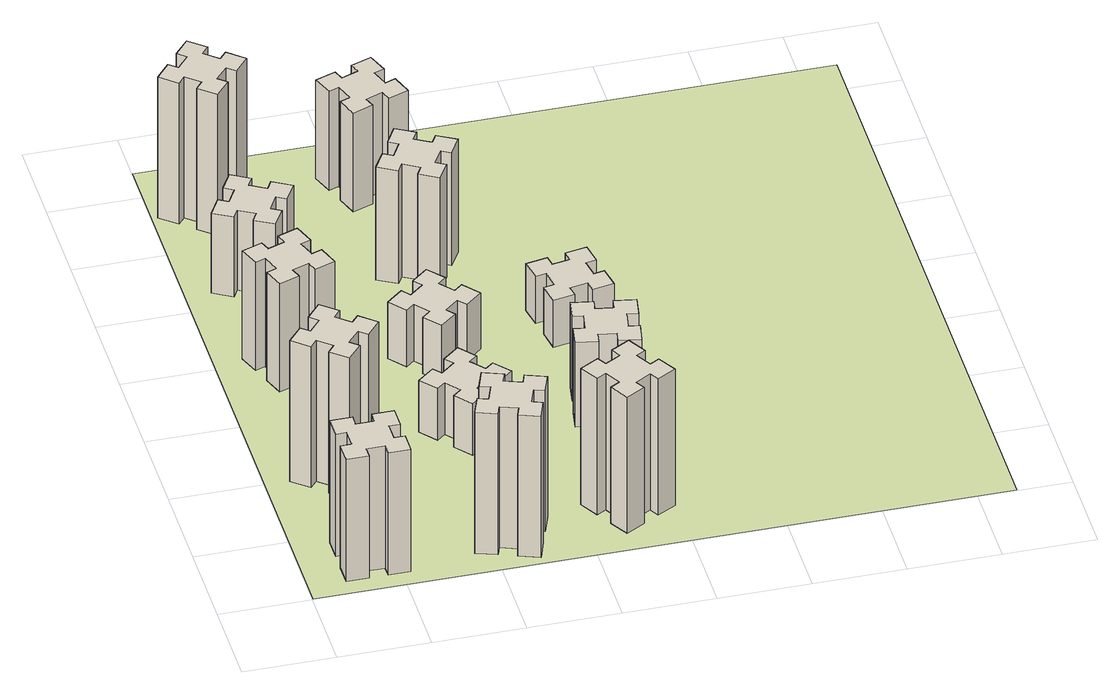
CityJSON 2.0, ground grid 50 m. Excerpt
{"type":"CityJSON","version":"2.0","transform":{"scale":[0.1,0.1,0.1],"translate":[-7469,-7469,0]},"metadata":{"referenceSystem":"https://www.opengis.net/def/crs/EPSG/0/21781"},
"CityObjects":{
"building1":{"type":"Building","attributes":{"class":"1000","function":"1000","usage":"1000","yearOfConstruction":2016,"roofType":"1000","measuredHeight":78,"storeysAboveGround":30,"storeysBelowGround":0},"geometry":[{"type":"Solid","lod":"1","boundaries":[[[[0,1,2,3,4,5,6,7,8,9,10,11,12,13,14,15,16,17,18,19]],[[17,16,20,21]],[[16,15,22,20]],[[15,14,23,22]],[[14,13,24,23]],[[13,12,25,24]],[[12,11,26,25]],[[11,10,27,26]],[[10,9,28,27]],[[9,8,29,28]],[[8,7,30,29]],[[7,6,31,30]],[[6,5,32,31]],[[5,4,33,32]],[[4,3,34,33]],[[3,2,35,34]],[[2,1,36,35]],[[1,0,37,36]],[[0,19,38,37]],[[19,18,39,38]],[[18,17,21,39]],[[24,25,26,27,28,29,30,31,32,33,34,35,36,37,38,39,21,20,22,23]]]]}]},
"building2":{"type":"Building","attributes":{"class":"1000","function":"1000","usage":"1000","yearOfConstruction":2016,"roofType":"1000","measuredHeight":90,"storeysAboveGround":30,"storeysBelowGround":0},"geometry":[{"type":"Solid","lod":"1","boundaries":[[[[40,41,42,43,44,45,46,47,48,49,50,51,52,53,54,55,56,57,58,59]],[[57,56,60,61]],[[56,55,62,60]],[[55,54,63,62]],[[54,53,64,63]],[[53,52,65,64]],[[52,51,66,65]],[[51,50,67,66]],[[50,49,68,67]],[[49,48,69,68]],[[48,47,70,69]],[[47,46,71,70]],[[46,45,72,71]],[[45,44,73,72]],[[44,43,74,73]],[[43,42,75,74]],[[42,41,76,75]],[[41,40,77,76]],[[40,59,78,77]],[[59,58,79,78]],[[58,57,61,79]],[[64,65,66,67,68,69,70,71,72,73,74,75,76,77,78,79,61,60,62,63]]]]}]},
"building3":{"type":"Building","attributes":{"class":"1000","function":"1000","usage":"1000","yearOfConstruction":2016,"roofType":"1000","measuredHeight":69,"storeysAboveGround":30,"storeysBelowGround":0},"geometry":[{"type":"Solid","lod":"1","boundaries":[[[[80,81,82,83,84,85,86,87,88,89,90,91,92,93,94,95,96,97,98,99]],[[97,96,100,101]],[[96,95,102,100]],[[95,94,103,102]],[[94,93,104,103]],[[93,92,105,104]],[[92,91,106,105]],[[91,90,107,106]],[[90,89,108,107]],[[89,88,109,108]],[[88,87,110,109]],[[87,86,111,110]],[[86,85,112,111]],[[85,84,113,112]],[[84,83,114,113]],[[83,82,115,114]],[[82,81,116,115]],[[81,80,117,116]],[[80,99,118,117]],[[99,98,119,118]],[[98,97,101,119]],[[104,105,106,107,108,109,110,111,112,113,114,115,116,117,118,119,101,100,102,103]]]]}]},
"building4":{"type":"Building","attributes":{"class":"1000","function":"1000","usage":"1000","yearOfConstruction":2016,"roofType":"1000","measuredHeight":51,"storeysAboveGround":30,"storeysBelowGround":0},"geometry":[{"type":"Solid","lod":"1","boundaries":[[[[120,121,122,123,124,125,126,127,128,129,130,131,132,133,134,135,136,137,138,139]],[[137,136,140,141]],[[136,135,142,140]],[[135,134,143,142]],[[134,133,144,143]],[[133,132,145,144]],[[132,131,146,145]],[[131,130,147,146]],[[130,129,148,147]],[[129,128,149,148]],[[128,127,150,149]],[[127,126,151,150]],[[126,125,152,151]],[[125,124,153,152]],[[124,123,154,153]],[[123,122,155,154]],[[122,121,156,155]],[[121,120,157,156]],[[120,139,158,157]],[[139,138,159,158]],[[138,137,141,159]],[[144,145,146,147,148,149,150,151,152,153,154,155,156,157,158,159,141,140,142,143]]]]}]},
"building5":{"type":"Building","attributes":{"class":"1000","function":"1000","usage":"1000","yearOfConstruction":2016,"roofType":"1000","measuredHeight":90,"storeysAboveGround":30,"storeysBelowGround":0},"geometry":[{"type":"Solid","lod":"1","boundaries":[[[[160,161,162,163,164,165,166,167,168,169,170,171,172,173,174,175,176,177,178,179]],[[177,176,180,181]],[[176,175,182,180]],[[175,174,183,182]],[[174,173,184,183]],[[173,172,185,184]],[[172,171,186,185]],[[171,170,187,186]],[[170,169,188,187]],[[169,168,189,188]],[[168,167,190,189]],[[167,166,191,190]],[[166,165,192,191]],[[165,164,193,192]],[[164,163,194,193]],[[163,162,195,194]],[[162,161,196,195]],[[161,160,197,196]],[[160,179,198,197]],[[179,178,199,198]],[[178,177,181,199]],[[184,185,186,187,188,189,190,191,192,193,194,195,196,197,198,199,181,180,182,183]]]]}]},
"building6":{"type":"Building","attributes":{"class":"1000","function":"1000","usage":"1000","yearOfConstruction":2016,"roofType":"1000","measuredHeight":90,"storeysAboveGround":30,"storeysBelowGround":0},"geometry":[{"type":"Solid","lod":"1","boundaries":[[[[200,201,202,203,204,205,206,207,208,209,210,211,212,213,214,215,216,217,218,219]],[[217,216,220,221]],[[216,215,222,220]],[[215,214,223,222]],[[214,213,224,223]],[[213,212,225,224]],[[212,211,226,225]],[[211,210,227,226]],[[210,209,228,227]],[[209,208,229,228]],[[208,207,230,229]],[[207,206,231,230]],[[206,205,232,231]],[[205,204,233,232]],[[204,203,234,233]],[[203,202,235,234]],[[202,201,236,235]],[[201,200,237,236]],[[200,219,238,237]],[[219,218,239,238]],[[218,217,221,239]],[[224,225,226,227,228,229,230,231,232,233,234,235,236,237,238,239,221,220,222,223]]]]}]},
"building7":{"type":"Building","attributes":{"class":"1000","function":"1000","usage":"1000","yearOfConstruction":2016,"roofType":"1000","measuredHeight":33,"storeysAboveGround":30,"storeysBelowGround":0},"geometry":[{"type":"Solid","lod":"1","boundaries":[[[[240,241,242,243,244,245,246,247,248,249,250,251,252,253,254,255,256,257,258,259]],[[257,256,260,261]],[[256,255,262,260]],[[255,254,263,262]],[[254,253,264,263]],[[253,252,265,264]],[[252,251,266,265]],[[251,250,267,266]],[[250,249,268,267]],[[249,248,269,268]],[[248,247,270,269]],[[247,246,271,270]],[[246,245,272,271]],[[245,244,273,272]],[[244,243,274,273]],[[243,242,275,274]],[[242,241,276,275]],[[241,240,277,276]],[[240,259,278,277]],[[259,258,279,278]],[[258,257,261,279]],[[264,265,266,267,268,269,270,271,272,273,274,275,276,277,278,279,261,260,262,263]]]]}]},
"building8":{"type":"Building","attributes":{"class":"1000","function":"1000","usage":"1000","yearOfConstruction":2016,"roofType":"1000","measuredHeight":36,"storeysAboveGround":30,"storeysBelowGround":0},"geometry":[{"type":"Solid","lod":"1","boundaries":[[[[280,281,282,283,284,285,286,287,288,289,290,291,292,293,294,295,296,297,298,299]],[[297,296,300,301]],[[296,295,302,300]],[[295,294,303,302]],[[294,293,304,303]],[[293,292,305,304]],[[292,291,306,305]],[[291,290,307,306]],[[290,289,308,307]],[[289,288,309,308]],[[288,287,310,309]],[[287,286,311,310]],[[286,285,312,311]],[[285,284,313,312]],[[284,283,314,313]],[[283,282,315,314]],[[282,281,316,315]],[[281,280,317,316]],[[280,299,318,317]],[[299,298,319,318]],[[298,297,301,319]],[[304,305,306,307,308,309,310,311,312,313,314,315,316,317,318,319,301,300,302,303]]]]}]},
"building9":{"type":"Building","attributes":{"class":"1000","function":"1000","usage":"1000","yearOfConstruction":2016,"roofType":"1000","measuredHeight":87,"storeysAboveGround":30,"storeysBelowGround":0},"geometry":[{"type":"Solid","lod":"1","boundaries":[[[[320,321,322,323,324,325,326,327,328,329,330,331,332,333,334,335,336,337,338,339]],[[337,336,340,341]],[[336,335,342,340]],[[335,334,343,342]],[[334,333,344,343]],[[333,332,345,344]],[[332,331,346,345]],[[331,330,347,346]],[[330,329,348,347]],[[329,328,349,348]],[[328,327,350,349]],[[327,326,351,350]],[[326,325,352,351]],[[325,324,353,352]],[[324,323,354,353]],[[323,322,355,354]],[[322,321,356,355]],[[321,320,357,356]],[[320,339,358,357]],[[339,338,359,358]],[[338,337,341,359]],[[344,345,346,347,348,349,350,351,352,353,354,355,356,357,358,359,341,340,342,343]]]]}]},
"building10":{"type":"Building","attributes":{"class":"1000","function":"1000","usage":"1000","yearOfConstruction":2016,"roofType":"1000","measuredHeight":72,"storeysAboveGround":30,"storeysBelowGround":0},"geometry":[{"type":"Solid","lod":"1","boundaries":[[[[360,361,362,363,364,365,366,367,368,369,370,371,372,373,374,375,376,377,378,379]],[[377,376,380,381]],[[376,375,382,380]],[[375,374,383,382]],[[374,373,384,383]],[[373,372,385,384]],[[372,371,386,385]],[[371,370,387,386]],[[370,369,388,387]],[[369,368,389,388]],[[368,367,390,389]],[[367,366,391,390]],[[366,365,392,391]],[[365,364,393,392]],[[364,363,394,393]],[[363,362,395,394]],[[362,361,396,395]],[[361,360,397,396]],[[360,379,398,397]],[[379,378,399,398]],[[378,377,381,399]],[[384,385,386,387,388,389,390,391,392,393,394,395,396,397,398,399,381,380,382,383]]]]}]},
"building11":{"type":"Building","attributes":{"class":"1000","function":"1000","usage":"1000","yearOfConstruction":2016,"roofType":"1000","measuredHeight":63,"storeysAboveGround":30,"storeysBelowGround":0},"geometry":[{"type":"Solid","lod":"1","boundaries":[[[[400,401,402,403,404,405,406,407,408,409,410,411,412,413,414,415,416,417,418,419]],[[417,416,420,421]],[[416,415,422,420]],[[415,414,423,422]],[[414,413,424,423]],[[413,412,425,424]],[[412,411,426,425]],[[411,410,427,426]],[[410,409,428,427]],[[409,408,429,428]],[[408,407,430,429]],[[407,406,431,430]],[[406,405,432,431]],[[405,404,433,432]],[[404,403,434,433]],[[403,402,435,434]],[[402,401,436,435]],[[401,400,437,436]],[[400,419,438,437]],[[419,418,439,438]],[[418,417,421,439]],[[424,425,426,427,428,429,430,431,432,433,434,435,436,437,438,439,421,420,422,423]]]]}]},
"building12":{"type":"Building","attributes":{"class":"1000","function":"1000","usage":"1000","yearOfConstruction":2016,"roofType":"1000","measuredHeight":54,"storeysAboveGround":30,"storeysBelowGround":0},"geometry":[{"type":"Solid","lod":"1","boundaries":[[[[440,441,442,443,444,445,446,447,448,449,450,451,452,453,454,455,456,457,458,459]],[[457,456,460,461]],[[456,455,462,460]],[[455,454,463,462]],[[454,453,464,463]],[[453,452,465,464]],[[452,451,466,465]],[[451,450,467,466]],[[450,449,468,467]],[[449,448,469,468]],[[448,447,470,469]],[[447,446,471,470]],[[446,445,472,471]],[[445,444,473,472]],[[444,443,474,473]],[[443,442,475,474]],[[442,441,476,475]],[[441,440,477,476]],[[440,459,478,477]],[[459,458,479,478]],[[458,457,461,479]],[[464,465,466,467,468,469,470,471,472,473,474,475,476,477,478,479,461,460,462,463]]]]}]},
"building13":{"type":"Building","attributes":{"class":"1000","function":"1000","usage":"1000","yearOfConstruction":2016,"roofType":"1000","measuredHeight":30,"storeysAboveGround":30,"storeysBelowGround":0},"geometry":[{"type":"Solid","lod":"1","boundaries":[[[[480,481,482,483,484,485,486,487,488,489,490,491,492,493,494,495,496,497,498,499]],[[497,496,500,501]],[[496,495,502,500]],[[495,494,503,502]],[[494,493,504,503]],[[493,492,505,504]],[[492,491,506,505]],[[491,490,507,506]],[[490,489,508,507]],[[489,488,509,508]],[[488,487,510,509]],[[487,486,511,510]],[[486,485,512,511]],[[485,484,513,512]],[[484,483,514,513]],[[483,482,515,514]],[[482,481,516,515]],[[481,480,517,516]],[[480,499,518,517]],[[499,498,519,518]],[[498,497,501,519]],[[504,505,506,507,508,509,510,511,512,513,514,515,516,517,518,519,501,500,502,503]]]]}]},
"landuse1":{"type":"LandUse","attributes":{"name":"plot1","function":"1010"},"geometry":[{"type":"MultiSurface","lod":"1","boundaries":[[[520,521,522,523]]]}]}
},
"vertices":[
[265,325,0],[265,225,0],[205,225,0],[205,105,0],[325,105,0],[325,165,0],[425,165,0],[425,105,0],[545,105,0],[545,225,0],[485,225,0],[485,325,0],[545,325,0],[545,445,0],[425,445,0],[425,385,0],[325,385,0],[325,445,0],[205,445,0],[205,325,0],[325,385,780],[325,445,780],[425,385,780],[425,445,780],[545,445,780],[545,325,780],[485,325,780],[485,225,780],[545,225,780],[545,105,780],[425,105,780],[425,165,780],[325,165,780],[325,105,780],[205,105,780],[205,225,780],[265,225,780],[265,325,780],[205,325,780],[205,445,780],
[484,1067,0],[408,1132,0],[446,1178,0],[354,1255,0],[277,1163,0],[323,1124,0],[259,1048,0],[213,1086,0],[136,994,0],[228,917,0],[266,963,0],[343,899,0],[304,853,0],[396,776,0],[473,868,0],[427,906,0],[492,983,0],[538,944,0],[615,1036,0],[523,1113,0],[492,983,900],[538,944,900],[427,906,900],[473,868,900],[396,776,900],[304,853,900],[343,899,900],[266,963,900],[228,917,900],[136,994,900],[213,1086,900],[259,1048,900],[323,1124,900],[277,1163,900],[354,1255,900],[446,1178,900],[408,1132,900],[484,1067,900],[523,1113,900],[615,1036,900],
[366,1835,0],[460,1869,0],[480,1813,0],[593,1854,0],[552,1967,0],[496,1946,0],[462,2040,0],[518,2060,0],[477,2173,0],[364,2132,0],[385,2076,0],[291,2042,0],[270,2098,0],[157,2057,0],[199,1944,0],[255,1965,0],[289,1871,0],[233,1850,0],[274,1737,0],[387,1779,0],[289,1871,690],[233,1850,690],[255,1965,690],[199,1944,690],[157,2057,690],[270,2098,690],[291,2042,690],[385,2076,690],[364,2132,690],[477,2173,690],[518,2060,690],[462,2040,690],[496,1946,690],[552,1967,690],[593,1854,690],[480,1813,690],[460,1869,690],[366,1835,690],[387,1779,690],[274,1737,690],
[446,2597,0],[496,2684,0],[548,2654,0],[608,2758,0],[504,2818,0],[474,2766,0],[387,2816,0],[417,2868,0],[313,2928,0],[253,2824,0],[305,2794,0],[255,2707,0],[203,2737,0],[143,2633,0],[247,2573,0],[277,2625,0],[364,2575,0],[334,2523,0],[438,2463,0],[498,2567,0],[364,2575,510],[334,2523,510],[277,2625,510],[247,2573,510],[143,2633,510],[203,2737,510],[255,2707,510],[305,2794,510],[253,2824,510],[313,2928,510],[417,2868,510],[387,2816,510],[474,2766,510],[504,2818,510],[608,2758,510],[548,2654,510],[496,2684,510],[446,2597,510],[498,2567,510],[438,2463,510],
[1029,360,0],[995,266,0],[939,287,0],[897,174,0],[1010,133,0],[1031,189,0],[1125,155,0],[1104,99,0],[1217,57,0],[1258,170,0],[1202,191,0],[1236,285,0],[1292,264,0],[1333,377,0],[1220,418,0],[1200,362,0],[1106,396,0],[1127,452,0],[1014,493,0],[973,380,0],[1106,396,900],[1127,452,900],[1200,362,900],[1220,418,900],[1333,377,900],[1292,264,900],[1236,285,900],[1202,191,900],[1258,170,900],[1217,57,900],[1104,99,900],[1125,155,900],[1031,189,900],[1010,133,900],[897,174,900],[939,287,900],[995,266,900],[1029,360,900],[973,380,900],[1014,493,900],
[384,3387,0],[308,3452,0],[346,3498,0],[254,3575,0],[177,3483,0],[223,3444,0],[159,3368,0],[113,3406,0],[36,3314,0],[128,3237,0],[166,3283,0],[243,3219,0],[204,3173,0],[296,3096,0],[373,3188,0],[327,3226,0],[392,3303,0],[438,3264,0],[515,3356,0],[423,3433,0],[392,3303,900],[438,3264,900],[327,3226,900],[373,3188,900],[296,3096,900],[204,3173,900],[243,3219,900],[166,3283,900],[128,3237,900],[36,3314,900],[113,3406,900],[159,3368,900],[223,3444,900],[177,3483,900],[254,3575,900],[346,3498,900],[308,3452,900],[384,3387,900],[423,3433,900],[515,3356,900],
[1083,1332,0],[1006,1267,0],[968,1313,0],[876,1236,0],[953,1144,0],[999,1183,0],[1063,1106,0],[1017,1068,0],[1094,976,0],[1186,1053,0],[1148,1099,0],[1224,1163,0],[1263,1117,0],[1355,1194,0],[1278,1286,0],[1232,1248,0],[1167,1324,0],[1213,1363,0],[1136,1455,0],[1044,1378,0],[1167,1324,330],[1213,1363,330],[1232,1248,330],[1278,1286,330],[1355,1194,330],[1263,1117,330],[1224,1163,330],[1148,1099,330],[1186,1053,330],[1094,976,330],[1017,1068,330],[1063,1106,330],[999,1183,330],[953,1144,330],[876,1236,330],[968,1313,330],[1006,1267,330],[1083,1332,330],[1044,1378,330],[1136,1455,330],
[1083,1972,0],[1006,1907,0],[968,1953,0],[876,1876,0],[953,1784,0],[999,1823,0],[1063,1746,0],[1017,1708,0],[1094,1616,0],[1186,1693,0],[1148,1739,0],[1224,1803,0],[1263,1757,0],[1355,1834,0],[1278,1926,0],[1232,1888,0],[1167,1964,0],[1213,2003,0],[1136,2095,0],[1044,2018,0],[1167,1964,360],[1213,2003,360],[1232,1888,360],[1278,1926,360],[1355,1834,360],[1263,1757,360],[1224,1803,360],[1148,1739,360],[1186,1693,360],[1094,1616,360],[1017,1708,360],[1063,1746,360],[999,1823,360],[953,1784,360],[876,1876,360],[968,1953,360],[1006,1907,360],[1083,1972,360],[1044,2018,360],[1136,2095,360],
[1744,496,0],[1657,446,0],[1627,498,0],[1523,438,0],[1583,334,0],[1635,364,0],[1685,277,0],[1633,247,0],[1693,143,0],[1797,203,0],[1767,255,0],[1854,305,0],[1884,253,0],[1988,313,0],[1928,417,0],[1876,387,0],[1826,474,0],[1878,504,0],[1818,608,0],[1714,548,0],[1826,474,870],[1878,504,870],[1876,387,870],[1928,417,870],[1988,313,870],[1884,253,870],[1854,305,870],[1767,255,870],[1797,203,870],[1693,143,870],[1633,247,870],[1685,277,870],[1635,364,870],[1583,334,870],[1523,438,870],[1627,498,870],[1657,446,870],[1744,496,870],[1714,548,870],[1818,608,870],
[1314,2666,0],[1227,2716,0],[1257,2768,0],[1153,2828,0],[1093,2724,0],[1145,2694,0],[1095,2607,0],[1043,2637,0],[983,2533,0],[1087,2473,0],[1117,2525,0],[1204,2475,0],[1174,2423,0],[1278,2363,0],[1338,2467,0],[1286,2497,0],[1336,2584,0],[1388,2554,0],[1448,2658,0],[1344,2718,0],[1336,2584,720],[1388,2554,720],[1286,2497,720],[1338,2467,720],[1278,2363,720],[1174,2423,720],[1204,2475,720],[1117,2525,720],[1087,2473,720],[983,2533,720],[1043,2637,720],[1095,2607,720],[1145,2694,720],[1093,2724,720],[1153,2828,720],[1257,2768,720],[1227,2716,720],[1314,2666,720],[1344,2718,720],[1448,2658,720],
[1125,3456,0],[1031,3422,0],[1010,3478,0],[897,3437,0],[939,3324,0],[995,3345,0],[1029,3251,0],[973,3230,0],[1014,3117,0],[1127,3159,0],[1106,3215,0],[1200,3249,0],[1220,3193,0],[1333,3234,0],[1292,3347,0],[1236,3326,0],[1202,3420,0],[1258,3440,0],[1217,3553,0],[1104,3512,0],[1202,3420,630],[1258,3440,630],[1236,3326,630],[1292,3347,630],[1333,3234,630],[1220,3193,630],[1200,3249,630],[1106,3215,630],[1127,3159,630],[1014,3117,630],[973,3230,630],[1029,3251,630],[995,3345,630],[939,3324,630],[897,3437,630],[1010,3478,630],[1031,3422,630],[1125,3456,630],[1104,3512,630],[1217,3553,630],
[1955,1147,0],[1972,1245,0],[2031,1235,0],[2052,1353,0],[1934,1374,0],[1924,1315,0],[1825,1332,0],[1836,1391,0],[1717,1412,0],[1697,1294,0],[1756,1284,0],[1738,1185,0],[1679,1196,0],[1658,1077,0],[1777,1057,0],[1787,1116,0],[1885,1098,0],[1875,1039,0],[1993,1018,0],[2014,1137,0],[1885,1098,540],[1875,1039,540],[1787,1116,540],[1777,1057,540],[1658,1077,540],[1679,1196,540],[1738,1185,540],[1756,1284,540],[1697,1294,540],[1717,1412,540],[1836,1391,540],[1825,1332,540],[1924,1315,540],[1934,1374,540],[2052,1353,540],[2031,1235,540],[1972,1245,540],[1955,1147,540],[2014,1137,540],[1993,1018,540],
[1972,1925,0],[1955,2024,0],[2014,2034,0],[1993,2152,0],[1875,2131,0],[1885,2072,0],[1787,2055,0],[1777,2114,0],[1658,2093,0],[1679,1975,0],[1738,1985,0],[1756,1887,0],[1697,1877,0],[1717,1758,0],[1836,1779,0],[1825,1838,0],[1924,1856,0],[1934,1797,0],[2052,1817,0],[2031,1936,0],[1924,1856,300],[1934,1797,300],[1825,1838,300],[1836,1779,300],[1717,1758,300],[1697,1877,300],[1756,1887,300],[1738,1985,300],[1679,1975,300],[1658,2093,300],[1777,2114,300],[1787,2055,300],[1885,2072,300],[1875,2131,300],[1993,2152,300],[2014,2034,300],[1955,2024,300],[1972,1925,300],[2031,1936,300],[2052,1817,300],
[5,3705,0],[3705,3705,0],[3705,5,0],[5,5,0]
]}
